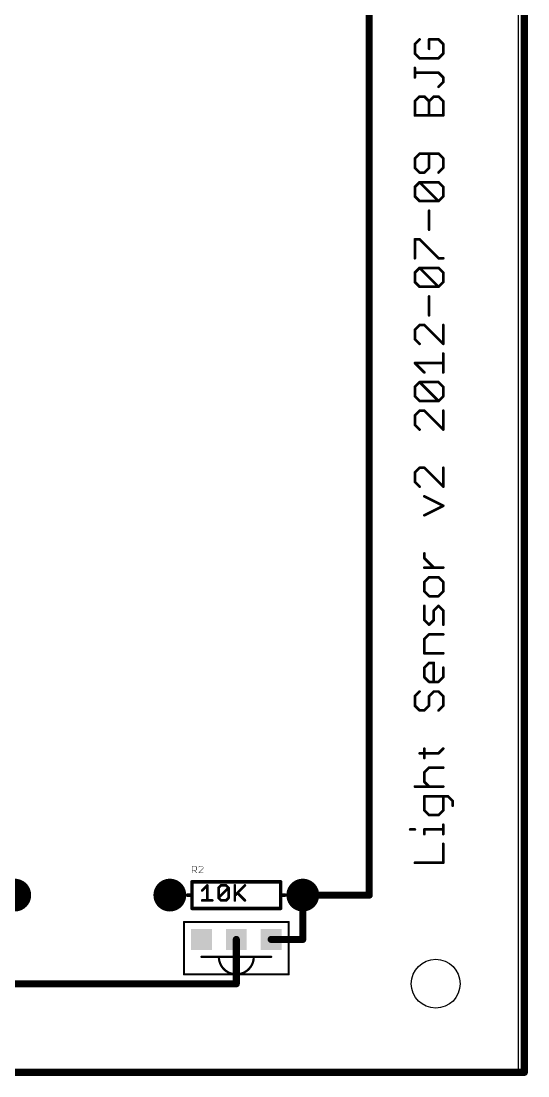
# Model space of a CAD drawing. Extents: x -4 to 83, y 0 to 102.
# Drawn here: x 53.7 to 82.8, y -0.2 to 60.3 of the extents above; entities that cross this region are included whole.
import ezdxf

# ---------------------------------------------------------------- set-up
doc = ezdxf.new("R2010")
doc.units = 0
for name, color, linetype in [('1', 14, 'CONTINUOUS'), ('16', 174, 'CONTINUOUS'), ('17', 94, 'CONTINUOUS'), ('20', 178, 'CONTINUOUS'), ('21', 251, 'CONTINUOUS'), ('23', 178, 'CONTINUOUS'), ('25', 251, 'CONTINUOUS')]:
    doc.layers.add(name, color=color, linetype=linetype)

# ---------------------------------------------------------------- blocks, each defined once
blk = doc.blocks.new('ROUNDP')
at = {"const_width": 0.5}
blk.add_lwpolyline([(0, -0.25, 1), (0, 0.25, 1), (0, -0.25)], format="xyb", dxfattribs=at)
blk = doc.blocks.new('SQUAREP')
blk.add_solid([(-0.5, -0.5), (0.5, -0.5), (-0.5, 0.5), (0.5, 0.5)])

msp = doc.modelspace()

# ---------------------------------------------------------------- linework, layer by layer
at = {"layer": '1', "const_width": 0.4064}
for points in [[(73.66, 10.16), (73.66, 68.58)], [(69.85, 7.62), (69.85, 10.16)], [(69.85, 10.16), (73.66, 10.16)], [(66.04, 5.08), (66.04, 7.62)], [(68.04, 7.62), (69.85, 7.62)], [(49.53, 5.08), (66.04, 5.08)]]:
    msp.add_lwpolyline(points, dxfattribs=at)
at = {"layer": '1', "const_width": 0.2032}
for points in [[(69.9516, 10.16, 1), (69.7484, 10.16)], [(69.85, 10.2616, 1), (69.85, 10.0584)], [(73.66, 10.0584, 1), (73.66, 10.2616)], [(73.5584, 10.16, 1), (73.7616, 10.16)], [(66.1416, 7.62, 1), (65.9384, 7.62)], [(68.04, 7.7216, 1), (68.04, 7.5184)], [(69.7484, 7.62, 1), (69.9516, 7.62)], [(69.85, 7.5184, 1), (69.85, 7.7216)], [(65.9384, 5.08, 1), (66.1416, 5.08)], [(66.04, 4.9784, 1), (66.04, 5.1816)]]:
    msp.add_lwpolyline(points, format="xyb", dxfattribs=at)
at = {"layer": '16', "const_width": 0.4064}
for points in [[(82.55, 0), (82.55, 80.01)], [(0, 0), (82.55, 0)]]:
    msp.add_lwpolyline(points, dxfattribs=at)
at = {"layer": '16', "const_width": 0.2032}
for points in [[(82.4484, 0, 1), (82.6516, 0)], [(82.55, -0.1016, 1), (82.55, 0.1016)]]:
    msp.add_lwpolyline(points, format="xyb", dxfattribs=at)
at = {"layer": '20'}
for p, q in [((82.22, 0), (82.22, 80)), ((0, 0), (82.22, 0))]:
    msp.add_line(p, q, dxfattribs=at)
msp.add_circle((77.47, 5.08), 1.4, dxfattribs=at)
at = {"layer": '21'}
for points, const_width in [([(76.546, 59.212), (76.2749, 58.9408)], 0.1524), ([(77.6307, 59.212), (77.0884, 59.212)], 0.1524), ([(77.0884, 59.212), (77.0884, 58.6697)], 0.1524), ([(77.9018, 58.9408), (77.6307, 59.212)], 0.1524), ([(76.2749, 58.9408), (76.2749, 58.3985)], 0.1524), ([(77.9018, 58.3985), (77.9018, 58.9408)], 0.1524), ([(76.2749, 58.3985), (76.546, 58.1274)], 0.1524), ([(76.546, 58.1274), (77.6307, 58.1274)], 0.1524), ([(77.6307, 58.1274), (77.9018, 58.3985)], 0.1524), ([(76.2749, 57.0326), (76.2749, 57.5749)], 0.1524), ([(77.6307, 57.3037), (76.2749, 57.3037)], 0.1524), ([(77.9018, 57.0326), (77.6307, 57.3037)], 0.1524), ([(77.6307, 56.4903), (77.9018, 56.7614)], 0.1524), ([(77.9018, 56.7614), (77.9018, 57.0326)], 0.1524), ([(76.2749, 55.6666), (76.546, 55.9378)], 0.1524), ([(76.2749, 54.8532), (76.2749, 55.6666)], 0.1524), ([(76.546, 55.9378), (76.8172, 55.9378)], 0.1524), ([(76.8172, 55.9378), (77.0884, 55.6666)], 0.1524), ([(77.0884, 55.6666), (77.3595, 55.9378)], 0.1524), ([(77.0884, 54.8532), (77.0884, 55.6666)], 0.1524), ([(77.3595, 55.9378), (77.6307, 55.9378)], 0.1524), ([(77.6307, 55.9378), (77.9018, 55.6666)], 0.1524), ([(77.9018, 55.6666), (77.9018, 54.8532)], 0.1524), ([(77.9018, 54.8532), (76.2749, 54.8532)], 0.1524), ([(76.546, 52.6636), (76.2749, 52.3924)], 0.1524), ([(77.6307, 52.6636), (76.546, 52.6636)], 0.1524), ([(77.0884, 51.8501), (77.0884, 52.6636)], 0.1524), ([(77.9018, 52.3924), (77.6307, 52.6636)], 0.1524), ([(76.2749, 52.3924), (76.2749, 51.8501)], 0.1524), ([(77.9018, 51.8501), (77.9018, 52.3924)], 0.1524), ([(76.2749, 51.8501), (76.546, 51.579)], 0.1524), ([(76.546, 51.579), (76.8172, 51.579)], 0.1524), ([(76.8172, 51.579), (77.0884, 51.8501)], 0.1524), ([(77.6307, 51.579), (77.9018, 51.8501)], 0.1524), ([(76.2749, 50.7553), (76.546, 51.0265)], 0.1524), ([(76.2749, 50.213), (76.2749, 50.7553)], 0.1524), ([(76.546, 51.0265), (77.6307, 51.0265)], 0.1524), ([(77.6307, 49.9419), (76.546, 51.0265)], 0.1524), ([(77.6307, 51.0265), (77.9018, 50.7553)], 0.1524), ([(77.9018, 50.7553), (77.9018, 50.213)], 0.1524), ([(76.546, 49.9419), (76.2749, 50.213)], 0.1524), ([(77.9018, 50.213), (77.6307, 49.9419)], 0.1524), ([(77.6307, 49.9419), (76.546, 49.9419)], 0.1524), ([(77.0884, 48.3048), (77.0884, 49.3894)], 0.1524), ([(76.2749, 46.6677), (76.2749, 47.7523)], 0.1524), ([(76.2749, 47.7523), (76.546, 47.7523)], 0.1524), ([(76.546, 47.7523), (77.6307, 46.6677)], 0.1524), ([(77.6307, 46.6677), (77.9018, 46.6677)], 0.1524), ([(76.2749, 45.844), (76.546, 46.1152)], 0.1524), ([(76.546, 46.1152), (77.6307, 46.1152)], 0.1524), ([(77.6307, 45.0306), (76.546, 46.1152)], 0.1524), ([(77.6307, 46.1152), (77.9018, 45.844)], 0.1524), ([(76.2749, 45.3017), (76.2749, 45.844)], 0.1524), ([(76.546, 45.0306), (76.2749, 45.3017)], 0.1524), ([(77.9018, 45.3017), (77.6307, 45.0306)], 0.1524), ([(77.9018, 45.844), (77.9018, 45.3017)], 0.1524), ([(77.6307, 45.0306), (76.546, 45.0306)], 0.1524), ([(77.0884, 43.3935), (77.0884, 44.4781)], 0.1524), ([(76.546, 42.841), (76.2749, 42.5698)], 0.1524), ([(76.2749, 42.5698), (76.2749, 42.0275)], 0.1524), ([(76.8172, 42.841), (76.546, 42.841)], 0.1524), ([(77.9018, 41.7564), (76.8172, 42.841)], 0.1524), ([(77.9018, 42.841), (77.9018, 41.7564)], 0.1524), ([(76.2749, 42.0275), (76.546, 41.7564)], 0.1524), ([(77.9018, 40.1193), (77.9018, 41.2039)], 0.1524), ([(76.8172, 40.1193), (76.2749, 40.6616)], 0.1524), ([(76.2749, 40.6616), (77.9018, 40.6616)], 0.1524), ([(76.2749, 39.2956), (76.546, 39.5668)], 0.1524), ([(76.2749, 38.7533), (76.2749, 39.2956)], 0.1524), ([(76.546, 39.5668), (77.6307, 39.5668)], 0.1524), ([(77.6307, 38.4822), (76.546, 39.5668)], 0.1524), ([(77.6307, 39.5668), (77.9018, 39.2956)], 0.1524), ([(77.9018, 39.2956), (77.9018, 38.7533)], 0.1524), ([(76.546, 38.4822), (76.2749, 38.7533)], 0.1524), ([(77.9018, 38.7533), (77.6307, 38.4822)], 0.1524), ([(77.6307, 38.4822), (76.546, 38.4822)], 0.1524), ([(76.546, 37.9297), (76.2749, 37.6585)], 0.1524), ([(76.2749, 37.6585), (76.2749, 37.1162)], 0.1524), ([(76.8172, 37.9297), (76.546, 37.9297)], 0.1524), ([(77.9018, 36.8451), (76.8172, 37.9297)], 0.1524), ([(77.9018, 37.9297), (77.9018, 36.8451)], 0.1524), ([(76.2749, 37.1162), (76.546, 36.8451)], 0.1524), ([(76.546, 34.6555), (76.2749, 34.3843)], 0.1524), ([(76.8172, 34.6555), (76.546, 34.6555)], 0.1524), ([(77.9018, 33.5709), (76.8172, 34.6555)], 0.1524), ([(77.9018, 34.6555), (77.9018, 33.5709)], 0.1524), ([(76.2749, 34.3843), (76.2749, 33.842)], 0.1524), ([(76.2749, 33.842), (76.546, 33.5709)], 0.1524), ([(77.9018, 32.4761), (76.8172, 33.0184)], 0.1524), ([(76.8172, 31.9338), (77.9018, 32.4761)], 0.1524), ([(76.8172, 29.4748), (76.8172, 29.7459)], 0.1524), ([(77.3595, 28.9325), (76.8172, 29.4748)], 0.1524), ([(77.9018, 28.9325), (76.8172, 28.9325)], 0.1524), ([(77.0884, 28.38), (76.8172, 28.1088)], 0.1524), ([(77.6307, 28.38), (77.0884, 28.38)], 0.1524), ([(77.9018, 28.1088), (77.6307, 28.38)], 0.1524), ([(76.8172, 28.1088), (76.8172, 27.5665)], 0.1524), ([(77.9018, 27.5665), (77.9018, 28.1088)], 0.1524), ([(76.8172, 27.5665), (77.0884, 27.2954)], 0.1524), ([(77.0884, 27.2954), (77.6307, 27.2954)], 0.1524), ([(77.6307, 27.2954), (77.9018, 27.5665)], 0.1524), ([(76.8172, 25.9294), (76.8172, 26.7429)], 0.1524), ([(77.6307, 26.7429), (77.3595, 26.4717)], 0.1524), ([(77.9018, 26.4717), (77.6307, 26.7429)], 0.1524), ([(77.0884, 25.6583), (76.8172, 25.9294)], 0.1524), ([(77.3595, 25.9294), (77.0884, 25.6583)], 0.1524), ([(77.3595, 26.4717), (77.3595, 25.9294)], 0.1524), ([(77.9018, 25.6583), (77.9018, 26.4717)], 0.1524), ([(76.8172, 24.8346), (77.0884, 25.1058)], 0.1524), ([(76.8172, 24.0212), (76.8172, 24.8346)], 0.1524), ([(77.0884, 25.1058), (77.9018, 25.1058)], 0.1524), ([(77.9018, 24.0212), (76.8172, 24.0212)], 0.1524), ([(76.8172, 23.1975), (77.0884, 23.4687)], 0.1524), ([(76.8172, 22.6552), (76.8172, 23.1975)], 0.1524), ([(77.0884, 23.4687), (77.3595, 23.4687)], 0.1524), ([(77.3595, 23.4687), (77.3595, 22.3841)], 0.1524), ([(77.9018, 23.1975), (77.9018, 22.6552)], 0.1524), ([(77.0884, 22.3841), (76.8172, 22.6552)], 0.1524), ([(77.6307, 22.3841), (77.0884, 22.3841)], 0.1524), ([(77.9018, 22.6552), (77.6307, 22.3841)], 0.1524), ([(76.546, 21.8316), (76.2749, 21.5604)], 0.1524), ([(77.0884, 21.5604), (77.3595, 21.8316)], 0.1524), ([(77.3595, 21.8316), (77.6307, 21.8316)], 0.1524), ([(77.6307, 21.8316), (77.9018, 21.5604)], 0.1524), ([(76.2749, 21.5604), (76.2749, 21.0181)], 0.1524), ([(77.0884, 21.0181), (77.0884, 21.5604)], 0.1524), ([(77.9018, 21.5604), (77.9018, 21.0181)], 0.1524), ([(76.2749, 21.0181), (76.546, 20.747)], 0.1524), ([(76.546, 20.747), (76.8172, 20.747)], 0.1524), ([(76.8172, 20.747), (77.0884, 21.0181)], 0.1524), ([(77.9018, 21.0181), (77.6307, 20.747)], 0.1524), ([(76.546, 18.2896), (77.6307, 18.2896)], 0.1524), ([(76.8172, 18.0185), (76.8172, 18.5608)], 0.1524), ([(77.6307, 18.2896), (77.9018, 18.5608)], 0.1524), ([(76.8172, 17.1948), (77.0884, 17.466)], 0.1524), ([(77.0884, 17.466), (77.9018, 17.466)], 0.1524), ([(76.8172, 16.6525), (76.8172, 17.1948)], 0.1524), ([(76.2749, 16.3814), (77.9018, 16.3814)], 0.1524), ([(77.0884, 16.3814), (76.8172, 16.6525)], 0.1524), ([(78.1729, 15.8289), (76.8172, 15.8289)], 0.1524), ([(76.8172, 15.8289), (76.8172, 15.0154)], 0.1524), ([(77.9018, 15.0154), (77.9018, 15.8289)], 0.1524), ([(78.4441, 15.5577), (78.1729, 15.8289)], 0.1524), ([(78.4441, 15.2866), (78.4441, 15.5577)], 0.1524), ([(76.8172, 15.0154), (77.0884, 14.7443)], 0.1524), ([(77.0884, 14.7443), (77.6307, 14.7443)], 0.1524), ([(77.6307, 14.7443), (77.9018, 15.0154)], 0.1524), ([(76.0037, 13.924), (76.2749, 13.924)], 0.1524), ([(76.8172, 13.6529), (76.8172, 13.924)], 0.1524), ([(76.8172, 13.924), (77.9018, 13.924)], 0.1524), ([(77.9018, 13.6529), (77.9018, 14.1952)], 0.1524), ([(77.9018, 12.0158), (77.9018, 13.1004)], 0.1524), ([(76.2749, 12.0158), (77.9018, 12.0158)], 0.1524), ([(63.5, 10.922), (68.58, 10.922)], 0.2032), ([(63.5, 10.16), (63.5, 10.922)], 0.2032), ([(68.58, 10.922), (68.58, 10.16)], 0.2032), ([(64.0842, 10.4314), (64.3723, 10.7195)], 0.1524), ([(64.3723, 10.7195), (64.3723, 9.8552)], 0.1524), ([(65.0197, 10.5754), (65.1637, 10.7195)], 0.1524), ([(65.0197, 9.9992), (65.0197, 10.5754)], 0.1524), ([(65.0197, 9.9992), (65.5959, 10.5754)], 0.1524), ([(65.1637, 10.7195), (65.4518, 10.7195)], 0.1524), ([(65.4518, 10.7195), (65.5959, 10.5754)], 0.1524), ([(65.5959, 10.5754), (65.5959, 9.9992)], 0.1524), ([(65.9552, 10.7195), (65.9552, 9.8552)], 0.1524), ([(65.9552, 10.1433), (66.5314, 10.7195)], 0.1524), ([(66.0992, 10.2873), (66.5314, 9.8552)], 0.1524), ([(63.5, 10.16), (63.246, 10.16)], 0.2032), ([(63.5, 9.398), (63.5, 10.16)], 0.2032), ([(64.0842, 9.8552), (64.6604, 9.8552)], 0.1524), ([(65.1637, 9.8552), (65.0197, 9.9992)], 0.1524), ([(65.4518, 9.8552), (65.1637, 9.8552)], 0.1524), ([(65.5959, 9.9992), (65.4518, 9.8552)], 0.1524), ([(68.58, 10.16), (68.58, 9.398)], 0.2032), ([(68.58, 10.16), (68.834, 10.16)], 0.2032), ([(68.58, 9.398), (63.5, 9.398)], 0.2032), ([(63.04, 8.62), (63.04, 5.62)], 0.127), ([(69.04, 8.62), (63.04, 8.62)], 0.127), ([(69.04, 5.62), (69.04, 8.62)], 0.127), ([(67.04, 6.62), (64.04, 6.62)], 0.127), ([(67.04, 6.62), (68.04, 6.62)], 0.127), ([(63.04, 5.62), (66.04, 5.62)], 0.127), ([(66.04, 5.62), (69.04, 5.62)], 0.127)]:
    msp.add_lwpolyline(points, dxfattribs=dict(at, const_width=const_width))
for points, const_width in [([(76.5729, 59.1851, 1), (76.5191, 59.2389)], 0.0762), ([(77.0884, 59.2501, 1), (77.0884, 59.1739)], 0.0762), ([(77.1265, 59.212, 1), (77.0503, 59.212)], 0.0762), ([(77.6576, 59.2389, 1), (77.6038, 59.1851)], 0.0762), ([(77.6307, 59.1739, 1), (77.6307, 59.2501)], 0.0762), ([(76.313, 58.9408, 1), (76.2368, 58.9408)], 0.0762), ([(76.248, 58.9677, 1), (76.3018, 58.9139)], 0.0762), ([(77.0503, 58.6697, 1), (77.1265, 58.6697)], 0.0762), ([(77.9399, 58.9408, 1), (77.8637, 58.9408)], 0.0762), ([(77.8749, 58.9139, 1), (77.9287, 58.9677)], 0.0762), ([(76.2368, 58.3985, 1), (76.313, 58.3985)], 0.0762), ([(76.3018, 58.4254, 1), (76.248, 58.3716)], 0.0762), ([(76.546, 58.1655, 1), (76.546, 58.0893)], 0.0762), ([(76.5191, 58.1005, 1), (76.5729, 58.1543)], 0.0762), ([(77.6038, 58.1543, 1), (77.6576, 58.1005)], 0.0762), ([(77.6307, 58.0893, 1), (77.6307, 58.1655)], 0.0762), ([(77.8637, 58.3985, 1), (77.9399, 58.3985)], 0.0762), ([(77.9287, 58.3716, 1), (77.8749, 58.4254)], 0.0762), ([(76.313, 57.5749, 1), (76.2368, 57.5749)], 0.0762), ([(76.2749, 57.3418, 1), (76.2749, 57.2656)], 0.0762), ([(76.2368, 57.0326, 1), (76.313, 57.0326)], 0.0762), ([(77.6576, 57.3306, 1), (77.6038, 57.2768)], 0.0762), ([(77.6307, 57.2656, 1), (77.6307, 57.3418)], 0.0762), ([(77.9399, 57.0326, 1), (77.8637, 57.0326)], 0.0762), ([(77.8749, 57.0057, 1), (77.9287, 57.0595)], 0.0762), ([(77.9287, 56.7345, 1), (77.8749, 56.7883)], 0.0762), ([(77.6038, 56.5172, 1), (77.6576, 56.4634)], 0.0762), ([(77.8637, 56.7614, 1), (77.9399, 56.7614)], 0.0762), ([(76.313, 55.6666, 1), (76.2368, 55.6666)], 0.0762), ([(76.248, 55.6935, 1), (76.3018, 55.6397)], 0.0762), ([(76.546, 55.9759, 1), (76.546, 55.8997)], 0.0762), ([(76.5729, 55.9109, 1), (76.5191, 55.9647)], 0.0762), ([(76.8441, 55.9647, 1), (76.7903, 55.9109)], 0.0762), ([(76.8172, 55.8997, 1), (76.8172, 55.9759)], 0.0762), ([(77.1265, 55.6666, 1), (77.0503, 55.6666)], 0.0762), ([(77.0615, 55.6935, 1), (77.1153, 55.6397)], 0.0762), ([(77.0615, 55.6397, 1), (77.1153, 55.6935)], 0.0762), ([(77.3595, 55.9759, 1), (77.3595, 55.8997)], 0.0762), ([(77.3864, 55.9109, 1), (77.3326, 55.9647)], 0.0762), ([(77.6576, 55.9647, 1), (77.6038, 55.9109)], 0.0762), ([(77.6307, 55.8997, 1), (77.6307, 55.9759)], 0.0762), ([(77.9399, 55.6666, 1), (77.8637, 55.6666)], 0.0762), ([(77.8749, 55.6397, 1), (77.9287, 55.6935)], 0.0762), ([(76.2749, 54.8913, 1), (76.2749, 54.8151)], 0.0762), ([(76.2368, 54.8532, 1), (76.313, 54.8532)], 0.0762), ([(77.0503, 54.8532, 1), (77.1265, 54.8532)], 0.0762), ([(77.8637, 54.8532, 1), (77.9399, 54.8532)], 0.0762), ([(77.9018, 54.8151, 1), (77.9018, 54.8913)], 0.0762), ([(76.546, 52.7017, 1), (76.546, 52.6255)], 0.0762), ([(76.5729, 52.6367, 1), (76.5191, 52.6905)], 0.0762), ([(77.1265, 52.6636, 1), (77.0503, 52.6636)], 0.0762), ([(77.6576, 52.6905, 1), (77.6038, 52.6367)], 0.0762), ([(77.6307, 52.6255, 1), (77.6307, 52.7017)], 0.0762), ([(76.313, 52.3924, 1), (76.2368, 52.3924)], 0.0762), ([(76.248, 52.4193, 1), (76.3018, 52.3655)], 0.0762), ([(77.9399, 52.3924, 1), (77.8637, 52.3924)], 0.0762), ([(77.8749, 52.3655, 1), (77.9287, 52.4193)], 0.0762), ([(76.2368, 51.8501, 1), (76.313, 51.8501)], 0.0762), ([(76.3018, 51.877, 1), (76.248, 51.8232)], 0.0762), ([(76.546, 51.6171, 1), (76.546, 51.5409)], 0.0762), ([(76.5191, 51.5521, 1), (76.5729, 51.6059)], 0.0762), ([(76.7903, 51.6059, 1), (76.8441, 51.5521)], 0.0762), ([(76.8172, 51.5409, 1), (76.8172, 51.6171)], 0.0762), ([(77.0503, 51.8501, 1), (77.1265, 51.8501)], 0.0762), ([(77.1153, 51.8232, 1), (77.0615, 51.877)], 0.0762), ([(77.6038, 51.6059, 1), (77.6576, 51.5521)], 0.0762), ([(77.8637, 51.8501, 1), (77.9399, 51.8501)], 0.0762), ([(77.9287, 51.8232, 1), (77.8749, 51.877)], 0.0762), ([(76.313, 50.7553, 1), (76.2368, 50.7553)], 0.0762), ([(76.248, 50.7822, 1), (76.3018, 50.7284)], 0.0762), ([(76.546, 51.0646, 1), (76.546, 50.9884)], 0.0762), ([(76.5729, 51.0534, 1), (76.5191, 50.9996)], 0.0762), ([(76.5729, 50.9996, 1), (76.5191, 51.0534)], 0.0762), ([(77.6576, 51.0534, 1), (77.6038, 50.9996)], 0.0762), ([(77.6307, 50.9884, 1), (77.6307, 51.0646)], 0.0762), ([(77.9399, 50.7553, 1), (77.8637, 50.7553)], 0.0762), ([(77.8749, 50.7284, 1), (77.9287, 50.7822)], 0.0762), ([(76.2368, 50.213, 1), (76.313, 50.213)], 0.0762), ([(76.3018, 50.2399, 1), (76.248, 50.1861)], 0.0762), ([(77.8637, 50.213, 1), (77.9399, 50.213)], 0.0762), ([(77.9287, 50.1861, 1), (77.8749, 50.2399)], 0.0762), ([(76.546, 49.98, 1), (76.546, 49.9038)], 0.0762), ([(76.5191, 49.915, 1), (76.5729, 49.9688)], 0.0762), ([(77.6038, 49.9688, 1), (77.6576, 49.915)], 0.0762), ([(77.6038, 49.915, 1), (77.6576, 49.9688)], 0.0762), ([(77.6307, 49.9038, 1), (77.6307, 49.98)], 0.0762), ([(77.1265, 49.3894, 1), (77.0503, 49.3894)], 0.0762), ([(76.313, 47.7523, 1), (76.2368, 47.7523)], 0.0762), ([(76.2749, 47.7904, 1), (76.2749, 47.7142)], 0.0762), ([(76.5729, 47.7792, 1), (76.5191, 47.7254)], 0.0762), ([(76.546, 47.7142, 1), (76.546, 47.7904)], 0.0762), ([(77.0503, 48.3048, 1), (77.1265, 48.3048)], 0.0762), ([(76.2368, 46.6677, 1), (76.313, 46.6677)], 0.0762), ([(77.6307, 46.7058, 1), (77.6307, 46.6296)], 0.0762), ([(77.6038, 46.6408, 1), (77.6576, 46.6946)], 0.0762), ([(77.9018, 46.6296, 1), (77.9018, 46.7058)], 0.0762), ([(76.546, 46.1533, 1), (76.546, 46.0771)], 0.0762), ([(76.5729, 46.1421, 1), (76.5191, 46.0883)], 0.0762), ([(76.5729, 46.0883, 1), (76.5191, 46.1421)], 0.0762), ([(77.6576, 46.1421, 1), (77.6038, 46.0883)], 0.0762), ([(77.6307, 46.0771, 1), (77.6307, 46.1533)], 0.0762), ([(76.313, 45.844, 1), (76.2368, 45.844)], 0.0762), ([(76.248, 45.8709, 1), (76.3018, 45.8171)], 0.0762), ([(76.3018, 45.3286, 1), (76.248, 45.2748)], 0.0762), ([(77.9399, 45.844, 1), (77.8637, 45.844)], 0.0762), ([(77.8749, 45.8171, 1), (77.9287, 45.8709)], 0.0762), ([(77.9287, 45.2748, 1), (77.8749, 45.3286)], 0.0762), ([(76.2368, 45.3017, 1), (76.313, 45.3017)], 0.0762), ([(76.546, 45.0687, 1), (76.546, 44.9925)], 0.0762), ([(76.5191, 45.0037, 1), (76.5729, 45.0575)], 0.0762), ([(77.6038, 45.0575, 1), (77.6576, 45.0037)], 0.0762), ([(77.6038, 45.0037, 1), (77.6576, 45.0575)], 0.0762), ([(77.6307, 44.9925, 1), (77.6307, 45.0687)], 0.0762), ([(77.8637, 45.3017, 1), (77.9399, 45.3017)], 0.0762), ([(77.1265, 44.4781, 1), (77.0503, 44.4781)], 0.0762), ([(77.0503, 43.3935, 1), (77.1265, 43.3935)], 0.0762), ([(76.313, 42.5698, 1), (76.2368, 42.5698)], 0.0762), ([(76.248, 42.5967, 1), (76.3018, 42.5429)], 0.0762), ([(76.546, 42.8791, 1), (76.546, 42.8029)], 0.0762), ([(76.5729, 42.8141, 1), (76.5191, 42.8679)], 0.0762), ([(76.8441, 42.8679, 1), (76.7903, 42.8141)], 0.0762), ([(76.8172, 42.8029, 1), (76.8172, 42.8791)], 0.0762), ([(77.9399, 42.841, 1), (77.8637, 42.841)], 0.0762), ([(76.2368, 42.0275, 1), (76.313, 42.0275)], 0.0762), ([(76.3018, 42.0544, 1), (76.248, 42.0006)], 0.0762), ([(76.5191, 41.7295, 1), (76.5729, 41.7833)], 0.0762), ([(77.8637, 41.7564, 1), (77.9399, 41.7564)], 0.0762), ([(77.8749, 41.7295, 1), (77.9287, 41.7833)], 0.0762), ([(77.9399, 41.2039, 1), (77.8637, 41.2039)], 0.0762), ([(76.2749, 40.6997, 1), (76.2749, 40.6235)], 0.0762), ([(76.3018, 40.6885, 1), (76.248, 40.6347)], 0.0762), ([(77.9018, 40.6235, 1), (77.9018, 40.6997)], 0.0762), ([(76.7903, 40.0924, 1), (76.8441, 40.1462)], 0.0762), ([(77.8637, 40.1193, 1), (77.9399, 40.1193)], 0.0762), ([(76.313, 39.2956, 1), (76.2368, 39.2956)], 0.0762), ([(76.248, 39.3225, 1), (76.3018, 39.2687)], 0.0762), ([(76.546, 39.6049, 1), (76.546, 39.5287)], 0.0762), ([(76.5729, 39.5937, 1), (76.5191, 39.5399)], 0.0762), ([(76.5729, 39.5399, 1), (76.5191, 39.5937)], 0.0762), ([(77.6576, 39.5937, 1), (77.6038, 39.5399)], 0.0762), ([(77.6307, 39.5287, 1), (77.6307, 39.6049)], 0.0762), ([(77.9399, 39.2956, 1), (77.8637, 39.2956)], 0.0762), ([(77.8749, 39.2687, 1), (77.9287, 39.3225)], 0.0762), ([(76.2368, 38.7533, 1), (76.313, 38.7533)], 0.0762), ([(76.3018, 38.7802, 1), (76.248, 38.7264)], 0.0762), ([(77.8637, 38.7533, 1), (77.9399, 38.7533)], 0.0762), ([(77.9287, 38.7264, 1), (77.8749, 38.7802)], 0.0762), ([(76.546, 38.5203, 1), (76.546, 38.4441)], 0.0762), ([(76.5191, 38.4553, 1), (76.5729, 38.5091)], 0.0762), ([(77.6038, 38.5091, 1), (77.6576, 38.4553)], 0.0762), ([(77.6038, 38.4553, 1), (77.6576, 38.5091)], 0.0762), ([(77.6307, 38.4441, 1), (77.6307, 38.5203)], 0.0762), ([(76.313, 37.6585, 1), (76.2368, 37.6585)], 0.0762), ([(76.248, 37.6854, 1), (76.3018, 37.6316)], 0.0762), ([(76.546, 37.9678, 1), (76.546, 37.8916)], 0.0762), ([(76.5729, 37.9028, 1), (76.5191, 37.9566)], 0.0762), ([(76.8441, 37.9566, 1), (76.7903, 37.9028)], 0.0762), ([(76.8172, 37.8916, 1), (76.8172, 37.9678)], 0.0762), ([(77.9399, 37.9297, 1), (77.8637, 37.9297)], 0.0762), ([(76.2368, 37.1162, 1), (76.313, 37.1162)], 0.0762), ([(76.3018, 37.1431, 1), (76.248, 37.0893)], 0.0762), ([(76.5191, 36.8182, 1), (76.5729, 36.872)], 0.0762), ([(77.8637, 36.8451, 1), (77.9399, 36.8451)], 0.0762), ([(77.8749, 36.8182, 1), (77.9287, 36.872)], 0.0762), ([(76.546, 34.6936, 1), (76.546, 34.6174)], 0.0762), ([(76.5729, 34.6286, 1), (76.5191, 34.6824)], 0.0762), ([(76.8441, 34.6824, 1), (76.7903, 34.6286)], 0.0762), ([(76.8172, 34.6174, 1), (76.8172, 34.6936)], 0.0762), ([(77.9399, 34.6555, 1), (77.8637, 34.6555)], 0.0762), ([(76.313, 34.3843, 1), (76.2368, 34.3843)], 0.0762), ([(76.2368, 33.842, 1), (76.313, 33.842)], 0.0762), ([(76.248, 34.4112, 1), (76.3018, 34.3574)], 0.0762), ([(76.3018, 33.8689, 1), (76.248, 33.8151)], 0.0762), ([(76.5191, 33.544, 1), (76.5729, 33.5978)], 0.0762), ([(77.8637, 33.5709, 1), (77.9399, 33.5709)], 0.0762), ([(77.8749, 33.544, 1), (77.9287, 33.5978)], 0.0762), ([(76.8342, 33.0525, 1), (76.8002, 32.9843)], 0.0762), ([(77.9188, 32.442, 1), (77.8848, 32.5102)], 0.0762), ([(77.8848, 32.442, 1), (77.9188, 32.5102)], 0.0762), ([(76.8002, 31.9679, 1), (76.8342, 31.8997)], 0.0762), ([(76.8553, 29.7459, 1), (76.7791, 29.7459)], 0.0762), ([(76.7791, 29.4748, 1), (76.8553, 29.4748)], 0.0762), ([(76.8441, 29.5017, 1), (76.7903, 29.4479)], 0.0762), ([(76.8172, 28.9706, 1), (76.8172, 28.8944)], 0.0762), ([(77.0884, 28.4181, 1), (77.0884, 28.3419)], 0.0762), ([(77.1153, 28.3531, 1), (77.0615, 28.4069)], 0.0762), ([(77.3326, 28.9056, 1), (77.3864, 28.9594)], 0.0762), ([(77.6576, 28.4069, 1), (77.6038, 28.3531)], 0.0762), ([(77.6307, 28.3419, 1), (77.6307, 28.4181)], 0.0762), ([(77.9018, 28.8944, 1), (77.9018, 28.9706)], 0.0762), ([(76.8553, 28.1088, 1), (76.7791, 28.1088)], 0.0762), ([(76.7903, 28.1357, 1), (76.8441, 28.0819)], 0.0762), ([(77.9399, 28.1088, 1), (77.8637, 28.1088)], 0.0762), ([(77.8749, 28.0819, 1), (77.9287, 28.1357)], 0.0762), ([(76.7791, 27.5665, 1), (76.8553, 27.5665)], 0.0762), ([(76.8441, 27.5934, 1), (76.7903, 27.5396)], 0.0762), ([(77.0884, 27.3335, 1), (77.0884, 27.2573)], 0.0762), ([(77.0615, 27.2685, 1), (77.1153, 27.3223)], 0.0762), ([(77.6038, 27.3223, 1), (77.6576, 27.2685)], 0.0762), ([(77.6307, 27.2573, 1), (77.6307, 27.3335)], 0.0762), ([(77.8637, 27.5665, 1), (77.9399, 27.5665)], 0.0762), ([(77.9287, 27.5396, 1), (77.8749, 27.5934)], 0.0762), ([(76.8553, 26.7429, 1), (76.7791, 26.7429)], 0.0762), ([(77.6576, 26.7698, 1), (77.6038, 26.716)], 0.0762), ([(77.6576, 26.716, 1), (77.6038, 26.7698)], 0.0762), ([(76.8441, 25.9563, 1), (76.7903, 25.9025)], 0.0762), ([(77.3976, 26.4717, 1), (77.3214, 26.4717)], 0.0762), ([(77.3326, 26.4986, 1), (77.3864, 26.4448)], 0.0762), ([(77.3864, 25.9025, 1), (77.3326, 25.9563)], 0.0762), ([(77.9399, 26.4717, 1), (77.8637, 26.4717)], 0.0762), ([(77.8749, 26.4448, 1), (77.9287, 26.4986)], 0.0762), ([(76.7791, 25.9294, 1), (76.8553, 25.9294)], 0.0762), ([(77.0615, 25.6852, 1), (77.1153, 25.6314)], 0.0762), ([(77.0615, 25.6314, 1), (77.1153, 25.6852)], 0.0762), ([(77.3214, 25.9294, 1), (77.3976, 25.9294)], 0.0762), ([(77.8637, 25.6583, 1), (77.9399, 25.6583)], 0.0762), ([(76.8553, 24.8346, 1), (76.7791, 24.8346)], 0.0762), ([(76.7903, 24.8615, 1), (76.8441, 24.8077)], 0.0762), ([(77.0884, 25.1439, 1), (77.0884, 25.0677)], 0.0762), ([(77.1153, 25.0789, 1), (77.0615, 25.1327)], 0.0762), ([(77.9018, 25.0677, 1), (77.9018, 25.1439)], 0.0762), ([(76.8172, 24.0593, 1), (76.8172, 23.9831)], 0.0762), ([(76.7791, 24.0212, 1), (76.8553, 24.0212)], 0.0762), ([(77.9018, 23.9831, 1), (77.9018, 24.0593)], 0.0762), ([(76.8553, 23.1975, 1), (76.7791, 23.1975)], 0.0762), ([(76.7903, 23.2244, 1), (76.8441, 23.1706)], 0.0762), ([(77.0884, 23.5068, 1), (77.0884, 23.4306)], 0.0762), ([(77.1153, 23.4418, 1), (77.0615, 23.4956)], 0.0762), ([(77.3976, 23.4687, 1), (77.3214, 23.4687)], 0.0762), ([(77.3595, 23.4306, 1), (77.3595, 23.5068)], 0.0762), ([(77.9399, 23.1975, 1), (77.8637, 23.1975)], 0.0762), ([(76.7791, 22.6552, 1), (76.8553, 22.6552)], 0.0762), ([(76.8441, 22.6821, 1), (76.7903, 22.6283)], 0.0762), ([(77.0884, 22.4222, 1), (77.0884, 22.346)], 0.0762), ([(77.0615, 22.3572, 1), (77.1153, 22.411)], 0.0762), ([(77.3214, 22.3841, 1), (77.3976, 22.3841)], 0.0762), ([(77.6038, 22.411, 1), (77.6576, 22.3572)], 0.0762), ([(77.6307, 22.346, 1), (77.6307, 22.4222)], 0.0762), ([(77.8637, 22.6552, 1), (77.9399, 22.6552)], 0.0762), ([(77.9287, 22.6283, 1), (77.8749, 22.6821)], 0.0762), ([(76.5729, 21.8047, 1), (76.5191, 21.8585)], 0.0762), ([(77.3595, 21.8697, 1), (77.3595, 21.7935)], 0.0762), ([(77.3864, 21.8047, 1), (77.3326, 21.8585)], 0.0762), ([(77.6576, 21.8585, 1), (77.6038, 21.8047)], 0.0762), ([(77.6307, 21.7935, 1), (77.6307, 21.8697)], 0.0762), ([(76.313, 21.5604, 1), (76.2368, 21.5604)], 0.0762), ([(76.248, 21.5873, 1), (76.3018, 21.5335)], 0.0762), ([(77.1265, 21.5604, 1), (77.0503, 21.5604)], 0.0762), ([(77.0615, 21.5873, 1), (77.1153, 21.5335)], 0.0762), ([(77.9399, 21.5604, 1), (77.8637, 21.5604)], 0.0762), ([(77.8749, 21.5335, 1), (77.9287, 21.5873)], 0.0762), ([(76.2368, 21.0181, 1), (76.313, 21.0181)], 0.0762), ([(76.3018, 21.045, 1), (76.248, 20.9912)], 0.0762), ([(76.546, 20.7851, 1), (76.546, 20.7089)], 0.0762), ([(76.5191, 20.7201, 1), (76.5729, 20.7739)], 0.0762), ([(76.7903, 20.7739, 1), (76.8441, 20.7201)], 0.0762), ([(76.8172, 20.7089, 1), (76.8172, 20.7851)], 0.0762), ([(77.0503, 21.0181, 1), (77.1265, 21.0181)], 0.0762), ([(77.1153, 20.9912, 1), (77.0615, 21.045)], 0.0762), ([(77.6038, 20.7739, 1), (77.6576, 20.7201)], 0.0762), ([(77.8637, 21.0181, 1), (77.9399, 21.0181)], 0.0762), ([(77.9287, 20.9912, 1), (77.8749, 21.045)], 0.0762), ([(76.546, 18.3277, 1), (76.546, 18.2515)], 0.0762), ([(76.8553, 18.5608, 1), (76.7791, 18.5608)], 0.0762), ([(77.6038, 18.3165, 1), (77.6576, 18.2627)], 0.0762), ([(77.6307, 18.2515, 1), (77.6307, 18.3277)], 0.0762), ([(77.9287, 18.5339, 1), (77.8749, 18.5877)], 0.0762), ([(76.7791, 18.0185, 1), (76.8553, 18.0185)], 0.0762), ([(77.0884, 17.5041, 1), (77.0884, 17.4279)], 0.0762), ([(77.1153, 17.4391, 1), (77.0615, 17.4929)], 0.0762), ([(77.9018, 17.4279, 1), (77.9018, 17.5041)], 0.0762), ([(76.8553, 17.1948, 1), (76.7791, 17.1948)], 0.0762), ([(76.7903, 17.2217, 1), (76.8441, 17.1679)], 0.0762), ([(76.2749, 16.4195, 1), (76.2749, 16.3433)], 0.0762), ([(76.7791, 16.6525, 1), (76.8553, 16.6525)], 0.0762), ([(76.8441, 16.6794, 1), (76.7903, 16.6256)], 0.0762), ([(77.0615, 16.3545, 1), (77.1153, 16.4083)], 0.0762), ([(77.9018, 16.3433, 1), (77.9018, 16.4195)], 0.0762), ([(76.8172, 15.867, 1), (76.8172, 15.7908)], 0.0762), ([(76.8553, 15.8289, 1), (76.7791, 15.8289)], 0.0762), ([(77.9399, 15.8289, 1), (77.8637, 15.8289)], 0.0762), ([(78.1998, 15.8558, 1), (78.146, 15.802)], 0.0762), ([(78.1729, 15.7908, 1), (78.1729, 15.867)], 0.0762), ([(78.4822, 15.5577, 1), (78.406, 15.5577)], 0.0762), ([(78.406, 15.2866, 1), (78.4822, 15.2866)], 0.0762), ([(78.4172, 15.5308, 1), (78.471, 15.5846)], 0.0762), ([(76.7791, 15.0154, 1), (76.8553, 15.0154)], 0.0762), ([(76.8441, 15.0423, 1), (76.7903, 14.9885)], 0.0762), ([(77.0884, 14.7824, 1), (77.0884, 14.7062)], 0.0762), ([(77.0615, 14.7174, 1), (77.1153, 14.7712)], 0.0762), ([(77.6038, 14.7712, 1), (77.6576, 14.7174)], 0.0762), ([(77.6307, 14.7062, 1), (77.6307, 14.7824)], 0.0762), ([(77.8637, 15.0154, 1), (77.9399, 15.0154)], 0.0762), ([(77.9287, 14.9885, 1), (77.8749, 15.0423)], 0.0762), ([(76.0037, 13.9621, 1), (76.0037, 13.8859)], 0.0762), ([(76.2749, 13.8859, 1), (76.2749, 13.9621)], 0.0762), ([(76.8553, 13.924, 1), (76.7791, 13.924)], 0.0762), ([(76.8172, 13.9621, 1), (76.8172, 13.8859)], 0.0762), ([(77.9399, 14.1952, 1), (77.8637, 14.1952)], 0.0762), ([(77.9018, 13.8859, 1), (77.9018, 13.9621)], 0.0762), ([(76.7791, 13.6529, 1), (76.8553, 13.6529)], 0.0762), ([(77.8637, 13.6529, 1), (77.9399, 13.6529)], 0.0762), ([(77.9399, 13.1004, 1), (77.8637, 13.1004)], 0.0762), ([(76.2749, 12.0539, 1), (76.2749, 11.9777)], 0.0762), ([(77.8637, 12.0158, 1), (77.9399, 12.0158)], 0.0762), ([(77.9018, 11.9777, 1), (77.9018, 12.0539)], 0.0762), ([(63.5, 10.9728, 1), (63.5, 10.8712)], 0.1016), ([(63.5508, 10.922, 1), (63.4492, 10.922)], 0.1016), ([(68.6308, 10.922, 1), (68.5292, 10.922)], 0.1016), ([(68.58, 10.8712, 1), (68.58, 10.9728)], 0.1016), ([(64.0573, 10.4583, 1), (64.1111, 10.4045)], 0.0762), ([(64.4104, 10.7195, 1), (64.3342, 10.7195)], 0.0762), ([(64.3992, 10.6926, 1), (64.3454, 10.7464)], 0.0762), ([(65.0578, 10.5754, 1), (64.9816, 10.5754)], 0.0762), ([(64.9927, 10.6023, 1), (65.0467, 10.5485)], 0.0762), ([(65.1637, 10.7576, 1), (65.1637, 10.6814)], 0.0762), ([(65.1907, 10.6926, 1), (65.1367, 10.7464)], 0.0762), ([(65.4787, 10.7464, 1), (65.4249, 10.6926)], 0.0762), ([(65.4518, 10.6814, 1), (65.4518, 10.7576)], 0.0762), ([(65.634, 10.5754, 1), (65.5578, 10.5754)], 0.0762), ([(65.6228, 10.5485, 1), (65.569, 10.6023)], 0.0762), ([(65.569, 10.5485, 1), (65.6228, 10.6023)], 0.0762), ([(65.9933, 10.7195, 1), (65.9171, 10.7195)], 0.0762), ([(66.1261, 10.3142, 1), (66.0723, 10.2604)], 0.0762), ([(66.5583, 10.6926, 1), (66.5045, 10.7464)], 0.0762), ([(63.246, 10.2108, 1), (63.246, 10.1092)], 0.1016), ([(63.5508, 10.16, 1), (63.4492, 10.16)], 0.1016), ([(63.4492, 10.16, 1), (63.5508, 10.16)], 0.1016), ([(63.5, 10.1092, 1), (63.5, 10.2108)], 0.1016), ([(64.0842, 9.8933, 1), (64.0842, 9.8171)], 0.0762), ([(64.3342, 9.8552, 1), (64.4104, 9.8552)], 0.0762), ([(64.6604, 9.8171, 1), (64.6604, 9.8933)], 0.0762), ([(64.9816, 9.9992, 1), (65.0578, 9.9992)], 0.0762), ([(65.0466, 10.0261, 1), (64.9928, 9.9723)], 0.0762), ([(64.9928, 10.0261, 1), (65.0466, 9.9723)], 0.0762), ([(65.1637, 9.8933, 1), (65.1637, 9.8171)], 0.0762), ([(65.1368, 9.8283, 1), (65.1906, 9.8821)], 0.0762), ([(65.4249, 9.8822, 1), (65.4787, 9.8282)], 0.0762), ([(65.4518, 9.8171, 1), (65.4518, 9.8933)], 0.0762), ([(65.5578, 9.9992, 1), (65.634, 9.9992)], 0.0762), ([(65.6228, 9.9722, 1), (65.569, 10.0262)], 0.0762), ([(65.9171, 9.8552, 1), (65.9933, 9.8552)], 0.0762), ([(65.9283, 10.1702, 1), (65.9821, 10.1164)], 0.0762), ([(66.5045, 9.8283, 1), (66.5583, 9.8821)], 0.0762), ([(68.6308, 10.16, 1), (68.5292, 10.16)], 0.1016), ([(68.58, 10.2108, 1), (68.58, 10.1092)], 0.1016), ([(68.5292, 10.16, 1), (68.6308, 10.16)], 0.1016), ([(68.834, 10.1092, 1), (68.834, 10.2108)], 0.1016), ([(63.5, 9.4488, 1), (63.5, 9.3472)], 0.1016), ([(63.4492, 9.398, 1), (63.5508, 9.398)], 0.1016), ([(68.5292, 9.398, 1), (68.6308, 9.398)], 0.1016), ([(68.58, 9.3472, 1), (68.58, 9.4488)], 0.1016), ([(63.0718, 8.62, 1), (63.0083, 8.62)], 0.0635), ([(63.04, 8.6518, 1), (63.04, 8.5883)], 0.0635), ([(69.0718, 8.62, 1), (69.0083, 8.62)], 0.0635), ([(69.04, 8.5883, 1), (69.04, 8.6518)], 0.0635), ([(64.04, 6.6517, 1), (64.04, 6.5883)], 0.0635), ([(65.04, 6.62, 0.4142), (66.04, 5.62)], 0.127), ([(65.0718, 6.62, 1), (65.0083, 6.62)], 0.0635), ([(66.04, 5.62, 0.4142), (67.04, 6.62)], 0.127), ([(67.0718, 6.62, 1), (67.0083, 6.62)], 0.0635), ([(67.04, 6.6517, 1), (67.04, 6.5883)], 0.0635), ([(67.04, 6.5883, 1), (67.04, 6.6517)], 0.0635), ([(68.04, 6.5883, 1), (68.04, 6.6517)], 0.0635), ([(63.04, 5.6517, 1), (63.04, 5.5883)], 0.0635), ([(63.0083, 5.62, 1), (63.0718, 5.62)], 0.0635), ([(66.04, 5.6517, 1), (66.04, 5.5883)], 0.0635), ([(66.04, 5.6517, 1), (66.04, 5.5883)], 0.0635), ([(66.04, 5.5883, 1), (66.04, 5.6517)], 0.0635), ([(66.04, 5.5883, 1), (66.04, 5.6517)], 0.0635), ([(69.0083, 5.62, 1), (69.0718, 5.62)], 0.0635), ([(69.04, 5.5883, 1), (69.04, 5.6517)], 0.0635)]:
    msp.add_lwpolyline(points, format="xyb", dxfattribs=dict(at, const_width=const_width))
at = {"layer": '23'}
for p in [(66.04, 10.16), (66.04, 7.62)]:
    msp.add_point(p, dxfattribs=at)
at = {"layer": '25', "const_width": 0.0254}
for points in [[(63.5127, 11.4427), (63.5127, 11.824)], [(63.5127, 11.824), (63.7033, 11.824)], [(63.7033, 11.5698), (63.5127, 11.5698)], [(63.6398, 11.5698), (63.7669, 11.4427)], [(63.7033, 11.824), (63.7669, 11.7604)], [(63.7669, 11.6333), (63.7033, 11.5698)], [(63.7669, 11.7604), (63.7669, 11.6333)], [(63.9504, 11.824), (63.8869, 11.7604)], [(63.8869, 11.4427), (64.1411, 11.6969)], [(64.0775, 11.824), (63.9504, 11.824)], [(64.1411, 11.7604), (64.0775, 11.824)], [(64.1411, 11.6969), (64.1411, 11.7604)], [(64.1411, 11.4427), (63.8869, 11.4427)]]:
    msp.add_lwpolyline(points, dxfattribs=at)
at = {"layer": '25', "const_width": 0.0127}
for points in [[(63.5127, 11.5762, 1), (63.5127, 11.5635)], [(63.5191, 11.824, 1), (63.5064, 11.824)], [(63.5127, 11.8303, 1), (63.5127, 11.8177)], [(63.6443, 11.5743, 1), (63.6353, 11.5653)], [(63.7078, 11.8285, 1), (63.6988, 11.8195)], [(63.6988, 11.5743, 1), (63.7078, 11.5653)], [(63.7033, 11.8177, 1), (63.7033, 11.8303)], [(63.7033, 11.5635, 1), (63.7033, 11.5762)], [(63.7732, 11.7604, 1), (63.7606, 11.7604)], [(63.7606, 11.6333, 1), (63.7732, 11.6333)], [(63.7624, 11.7559, 1), (63.7714, 11.7649)], [(63.7714, 11.6288, 1), (63.7624, 11.6378)], [(63.8824, 11.7649, 1), (63.8914, 11.7559)], [(63.9504, 11.8303, 1), (63.9504, 11.8177)], [(63.9549, 11.8195, 1), (63.9459, 11.8285)], [(64.082, 11.8285, 1), (64.073, 11.8195)], [(64.0775, 11.8177, 1), (64.0775, 11.8303)], [(64.1475, 11.7604, 1), (64.1348, 11.7604)], [(64.1348, 11.6969, 1), (64.1475, 11.6969)], [(64.1366, 11.7559, 1), (64.1456, 11.7649)], [(64.1456, 11.6924, 1), (64.1366, 11.7014)], [(63.5064, 11.4427, 1), (63.5191, 11.4427)], [(63.7624, 11.4382, 1), (63.7714, 11.4472)], [(63.8824, 11.4472, 1), (63.8914, 11.4382)], [(63.8869, 11.449, 1), (63.8869, 11.4364)], [(64.1411, 11.4364, 1), (64.1411, 11.449)]]:
    msp.add_lwpolyline(points, format="xyb", dxfattribs=at)

# ---------------------------------------------------------------- block references
at = {"layer": '17'}
for name, p, xscale, yscale in [('ROUNDP', (53.34, 10.16), 1.8796, 1.8796), ('ROUNDP', (53.34, 10.16), 1.8796, 1.8796), ('ROUNDP', (62.23, 10.16), 1.8796, 1.8796), ('ROUNDP', (62.23, 10.16), 1.8796, 1.8796), ('ROUNDP', (69.85, 10.16), 1.8796, 1.8796), ('ROUNDP', (69.85, 10.16), 1.8796, 1.8796), ('SQUAREP', (64.04, 7.62), 1.2, 1.2), ('SQUAREP', (64.04, 7.62), 1.2, 1.2), ('SQUAREP', (66.04, 7.62), 1.2, 1.2), ('SQUAREP', (66.04, 7.62), 1.2, 1.2), ('SQUAREP', (68.04, 7.62), 1.2, 1.2), ('SQUAREP', (68.04, 7.62), 1.2, 1.2)]:
    msp.add_blockref(name, p, dxfattribs=dict(at, xscale=xscale, yscale=yscale))

doc.saveas('drawing.dxf')
